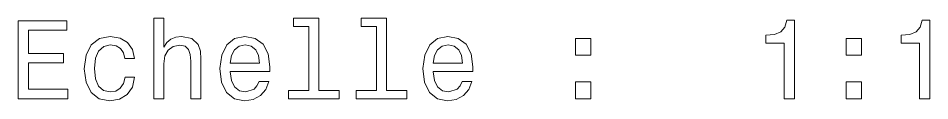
# Model space of a CAD drawing. Extents: x 386 to 1062, y 188 to 634.
# Drawn here: x 684.43 to 725.33, y 482.4 to 486.11 of the extents above; entities that cross this region are included whole.
import ezdxf

# ---------------------------------------------------------------- set-up
doc = ezdxf.new("R2010")
doc.units = 0

msp = doc.modelspace()

# ---------------------------------------------------------------- linework, layer by layer
at = {"color": 7, "lineweight": 13}
for points in [[(684.431, 482.492), (686.65, 482.492), (686.65, 482.916), (684.895, 482.916), (684.895, 484.101), (686.458, 484.101), (686.458, 484.52), (684.895, 484.52), (684.895, 485.568), (686.61, 485.568), (686.61, 485.992), (684.431, 485.992)], [(690.518, 482.492), (690.962, 482.492), (690.962, 484.056), (691.007, 484.414), (691.154, 484.676), (691.38, 484.837), (691.683, 484.898), (691.925, 484.847), (692.076, 484.711), (692.152, 484.484), (692.177, 484.182), (692.177, 482.492), (692.621, 482.492), (692.621, 484.272), (692.601, 484.63), (692.51, 484.928), (692.213, 485.2), (691.749, 485.296), (691.496, 485.261), (691.28, 485.165), (691.098, 485.014), (690.962, 484.807), (690.962, 486.113), (690.518, 486.113)], [(697.473, 485.74), (697.473, 482.865), (696.56, 482.865), (696.56, 482.492), (698.824, 482.492), (698.824, 482.865), (697.916, 482.865), (697.916, 486.113), (696.777, 486.113), (696.777, 485.74)], [(700.509, 485.74), (700.509, 482.865), (699.596, 482.865), (699.596, 482.492), (701.86, 482.492), (701.86, 482.865), (700.952, 482.865), (700.952, 486.113), (699.813, 486.113), (699.813, 485.74)], [(718.795, 482.492), (719.254, 482.492), (719.254, 486.017), (718.911, 486.017), (718.821, 485.71), (718.639, 485.503), (718.362, 485.382), (717.978, 485.342), (717.978, 484.983), (718.795, 484.983)], [(724.867, 482.492), (725.326, 482.492), (725.326, 486.017), (724.983, 486.017), (724.893, 485.71), (724.711, 485.503), (724.434, 485.382), (724.05, 485.342), (724.05, 484.983), (724.867, 484.983)], [(689.207, 484.303), (689.646, 484.303), (689.555, 484.706), (689.338, 485.024), (689, 485.221), (688.561, 485.296), (688.077, 485.195), (687.709, 484.913), (687.477, 484.454), (687.396, 483.839), (687.472, 483.228), (687.699, 482.775), (688.057, 482.492), (688.546, 482.396), (688.98, 482.472), (689.318, 482.684), (689.55, 483.017), (689.651, 483.46), (689.227, 483.46), (689.151, 483.178), (689.01, 482.966), (688.808, 482.835), (688.561, 482.795), (688.254, 482.86), (688.032, 483.062), (687.896, 483.39), (687.85, 483.854), (687.896, 484.308), (688.037, 484.635), (688.264, 484.837), (688.561, 484.908), (688.823, 484.862), (689.02, 484.746), (689.151, 484.555)], [(693.942, 483.718), (695.718, 483.718), (695.723, 483.924), (695.642, 484.504), (695.42, 484.938), (695.067, 485.2), (694.598, 485.296), (694.139, 485.195), (693.786, 484.913), (693.559, 484.454), (693.478, 483.849), (693.554, 483.228), (693.781, 482.775), (694.129, 482.492), (694.583, 482.396), (694.976, 482.462), (695.299, 482.633), (695.536, 482.906), (695.672, 483.269), (695.233, 483.269), (695.143, 483.067), (695.012, 482.916), (694.638, 482.795), (694.351, 482.85), (694.134, 483.027), (693.993, 483.314), (693.942, 483.703)], [(703.05, 483.718), (704.826, 483.718), (704.831, 483.924), (704.75, 484.504), (704.528, 484.938), (704.175, 485.2), (703.706, 485.296), (703.247, 485.195), (702.894, 484.913), (702.667, 484.454), (702.586, 483.849), (702.662, 483.228), (702.889, 482.775), (703.237, 482.492), (703.691, 482.396), (704.084, 482.462), (704.407, 482.633), (704.644, 482.906), (704.78, 483.269), (704.341, 483.269), (704.251, 483.067), (704.12, 482.916), (703.746, 482.795), (703.459, 482.85), (703.242, 483.027), (703.101, 483.314), (703.05, 483.703)], [(709.43, 484.449), (710.126, 484.449), (710.126, 485.2), (709.43, 485.2)], [(721.574, 484.449), (722.27, 484.449), (722.27, 485.2), (721.574, 485.2)], [(693.942, 484.091), (693.998, 484.439), (694.134, 484.696), (694.341, 484.852), (694.613, 484.908), (694.88, 484.852), (695.087, 484.696), (695.213, 484.439), (695.259, 484.091)], [(703.05, 484.091), (703.106, 484.439), (703.242, 484.696), (703.449, 484.852), (703.721, 484.908), (703.989, 484.852), (704.195, 484.696), (704.321, 484.439), (704.367, 484.091)], [(709.43, 482.492), (710.126, 482.492), (710.126, 483.244), (709.43, 483.244)], [(721.574, 482.492), (722.27, 482.492), (722.27, 483.244), (721.574, 483.244)]]:
    msp.add_lwpolyline(points, close=True, dxfattribs=at)

doc.saveas('drawing.dxf')
